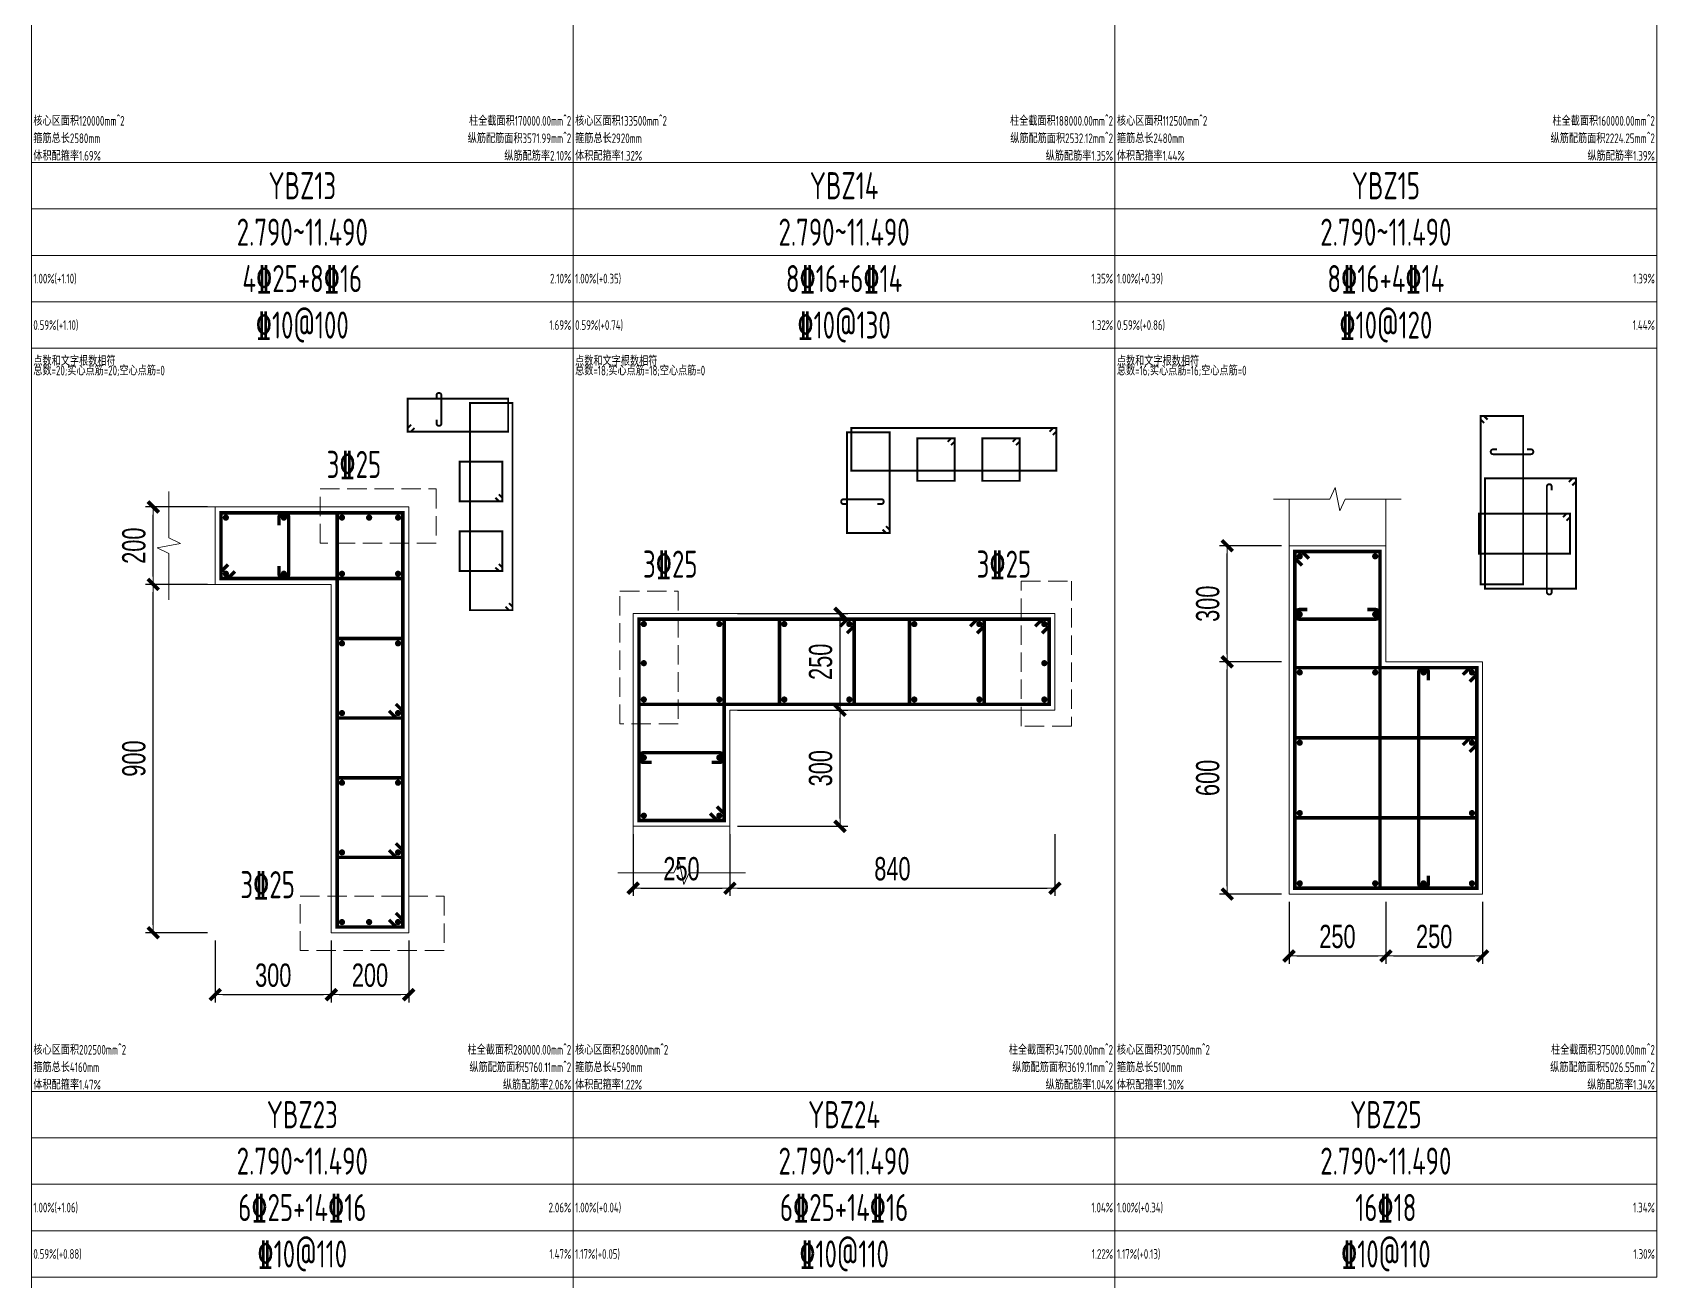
# Model space of a CAD drawing. Extents: x 5874492 to 7194610, y -939842 to -279257.
# Drawn here: x 6390518 to 6411489, y -712700 to -696577 of the extents above; entities that cross this region are included whole.
import ezdxf
from ezdxf.enums import TextEntityAlignment as Align

# ---------------------------------------------------------------- set-up
doc = ezdxf.new("R2010")
doc.units = 0
doc.header["$LTSCALE"] = 1000
doc.linetypes.add('DASH', pattern=[0.35, 0.25, -0.1])
for name, color, linetype, lineweight in [('S-墙柱-REIN', 1, 'Continuous', 20), ('S-墙柱-大样细线', 7, 'Continuous', 20), ('S-墙柱-编号', 4, 'Continuous', 20), ('S-大样-DIM', 3, 'Continuous', 20), ('S-大样-REIN', 1, 'Continuous', 20), ('S-大样-实线', 2, 'Continuous', 20), ('S-板-BEAM', 4, 'DASH', 20), ('S-通用-TAB', 7, 'Continuous', 20)]:
    doc.layers.add(name, color=color, linetype=linetype, lineweight=lineweight)
doc.layers.add('z-计算配筋', color=7, linetype='Continuous')
doc.layers.add('配箍校核', color=34, linetype='Continuous', plot=False)
doc.styles.add('BW_Dim', font='Bweng.shx', dxfattribs={"width": 0.7, "bigfont": 'hztxt.shx'})
doc.styles.add('BW_Rein', font='tssdeng.shx', dxfattribs={"width": 0.7, "bigfont": 'hztxt.shx'})
doc.styles.add('TSSD_Rein', font='tssdeng.shx', dxfattribs={"width": 0.7, "bigfont": 'hztxt.shx'})
doc.dimstyles.new('Cyz_20_100', dxfattribs={"dimtxt": 300, "dimasz": 100, "dimexe": 100, "dimexo": 100, "dimgap": 100, "dimtad": 1, "dimdec": 0, "dimlfac": 0.2, "dimzin": 0, "dimdsep": 46, "dimtxsty": 'BW_Dim', "dimblk": '_bwk', "dimcen": 0, "dimclrt": 7, "dimadec": 0, "dimazin": 0, "dimtfac": 1, "dimtdec": 0, "dimtix": 1, "dimtmove": 2, "dimatfit": 0, "dimfxl": 0, "dimtolj": 1, "dimtzin": 0, "dimarcsym": 0})

# ---------------------------------------------------------------- blocks, each defined once
blk = doc.blocks.new('_bwk')
blk.add_line((-1, 0), (0, 0))
at = {"const_width": 0.5}
blk.add_lwpolyline([(-0.7, -0.7), (0.7, 0.7)], dxfattribs=at)
blk = doc.blocks.new('*D1468')
at = {"layer": 'Defpoints', "color": 0, "transparency": 16777216}
for p in [(6408004, -707707), (6409254, -707707), (6409254, -708507)]:
    blk.add_point(p, dxfattribs=at)
at = {"layer": 'S-大样-DIM', "color": 0, "lineweight": -2, "transparency": 16777216}
for p, q in [((6408004, -707807), (6408004, -708607)), ((6409254, -707807), (6409254, -708607)), ((6408104, -708507), (6409154, -708507))]:
    blk.add_line(p, q, dxfattribs=at)
at = {"layer": 'S-大样-DIM', "color": 0, "lineweight": -2, "transparency": 16777216, "xscale": 100, "yscale": 100, "zscale": 100, "rotation": 180}
blk.add_blockref('_bwk', (6408004, -708507), dxfattribs=at)
at = {"layer": 'S-大样-DIM', "color": 0, "lineweight": -2, "transparency": 16777216, "xscale": 100, "yscale": 100, "zscale": 100}
blk.add_blockref('_bwk', (6409254, -708507), dxfattribs=at)
at = {"layer": 'S-大样-DIM', "color": 7, "transparency": 16777216, "insert": (6408629, -708257), "char_height": 300, "attachment_point": 5, "style": 'BW_Dim'}
blk.add_mtext('\\A1;250', dxfattribs=at)
blk = doc.blocks.new('*D1469')
at = {"layer": 'Defpoints', "color": 0, "transparency": 16777216}
for p in [(6406754, -707707), (6408004, -707707), (6408004, -708507)]:
    blk.add_point(p, dxfattribs=at)
at = {"layer": 'S-大样-DIM', "color": 0, "lineweight": -2, "transparency": 16777216}
for p, q in [((6406754, -707807), (6406754, -708607)), ((6408004, -707807), (6408004, -708607)), ((6406854, -708507), (6407904, -708507))]:
    blk.add_line(p, q, dxfattribs=at)
at = {"layer": 'S-大样-DIM', "color": 0, "lineweight": -2, "transparency": 16777216, "xscale": 100, "yscale": 100, "zscale": 100, "rotation": 180}
blk.add_blockref('_bwk', (6406754, -708507), dxfattribs=at)
at = {"layer": 'S-大样-DIM', "color": 0, "lineweight": -2, "transparency": 16777216, "xscale": 100, "yscale": 100, "zscale": 100}
blk.add_blockref('_bwk', (6408004, -708507), dxfattribs=at)
at = {"layer": 'S-大样-DIM', "color": 7, "transparency": 16777216, "insert": (6407379, -708257), "char_height": 300, "attachment_point": 5, "style": 'BW_Dim'}
blk.add_mtext('\\A1;250', dxfattribs=at)
blk = doc.blocks.new('*D1470')
at = {"layer": 'Defpoints', "color": 0, "transparency": 16777216}
for p in [(6405954, -703207), (6406754, -703207), (6406754, -704707)]:
    blk.add_point(p, dxfattribs=at)
at = {"layer": 'S-大样-DIM', "color": 0, "lineweight": -2, "transparency": 16777216}
for p, q in [((6406654, -703207), (6405854, -703207)), ((6405954, -704607), (6405954, -703307)), ((6406654, -704707), (6405854, -704707))]:
    blk.add_line(p, q, dxfattribs=at)
at = {"layer": 'S-大样-DIM', "color": 0, "lineweight": -2, "transparency": 16777216, "xscale": 100, "yscale": 100, "zscale": 100}
for p, rotation in [((6405954, -703207), 90), ((6405954, -704707), 270)]:
    blk.add_blockref('_bwk', p, dxfattribs=dict(at, rotation=rotation))
at = {"layer": 'S-大样-DIM', "color": 7, "transparency": 16777216, "insert": (6405704, -703957), "char_height": 300, "attachment_point": 5, "rotation": 90, "style": 'BW_Dim'}
blk.add_mtext('\\A1;300', dxfattribs=at)
blk = doc.blocks.new('*D1471')
at = {"layer": 'Defpoints', "color": 0, "transparency": 16777216}
for p in [(6405954, -704707), (6406754, -704707), (6406754, -707707)]:
    blk.add_point(p, dxfattribs=at)
at = {"layer": 'S-大样-DIM', "color": 0, "lineweight": -2, "transparency": 16777216}
for p, q in [((6406654, -704707), (6405854, -704707)), ((6405954, -707607), (6405954, -704807)), ((6406654, -707707), (6405854, -707707))]:
    blk.add_line(p, q, dxfattribs=at)
at = {"layer": 'S-大样-DIM', "color": 0, "lineweight": -2, "transparency": 16777216, "xscale": 100, "yscale": 100, "zscale": 100}
for p, rotation in [((6405954, -704707), 90), ((6405954, -707707), 270)]:
    blk.add_blockref('_bwk', p, dxfattribs=dict(at, rotation=rotation))
at = {"layer": 'S-大样-DIM', "color": 7, "transparency": 16777216, "insert": (6405704, -706207), "char_height": 300, "attachment_point": 5, "rotation": 90, "style": 'BW_Dim'}
blk.add_mtext('\\A1;600', dxfattribs=at)
blk = doc.blocks.new('*D1472')
at = {"layer": 'Defpoints', "color": 0, "transparency": 16777216}
for p in [(6399529, -706832), (6403729, -706832), (6403729, -707632)]:
    blk.add_point(p, dxfattribs=at)
at = {"layer": 'S-大样-DIM', "color": 0, "lineweight": -2, "transparency": 16777216}
for p, q in [((6399529, -706932), (6399529, -707732)), ((6403729, -706932), (6403729, -707732)), ((6399629, -707632), (6403629, -707632))]:
    blk.add_line(p, q, dxfattribs=at)
at = {"layer": 'S-大样-DIM', "color": 0, "lineweight": -2, "transparency": 16777216, "xscale": 100, "yscale": 100, "zscale": 100, "rotation": 180}
blk.add_blockref('_bwk', (6399529, -707632), dxfattribs=at)
at = {"layer": 'S-大样-DIM', "color": 0, "lineweight": -2, "transparency": 16777216, "xscale": 100, "yscale": 100, "zscale": 100}
blk.add_blockref('_bwk', (6403729, -707632), dxfattribs=at)
at = {"layer": 'S-大样-DIM', "color": 7, "transparency": 16777216, "insert": (6401629, -707382), "char_height": 300, "attachment_point": 5, "style": 'BW_Dim'}
blk.add_mtext('\\A1;840', dxfattribs=at)
blk = doc.blocks.new('*D1473')
at = {"layer": 'Defpoints', "color": 0, "transparency": 16777216}
for p in [(6398279, -706832), (6399529, -706832), (6399529, -707632)]:
    blk.add_point(p, dxfattribs=at)
at = {"layer": 'S-大样-DIM', "color": 0, "lineweight": -2, "transparency": 16777216}
for p, q in [((6398279, -706932), (6398279, -707732)), ((6399529, -706932), (6399529, -707732)), ((6398379, -707632), (6399429, -707632))]:
    blk.add_line(p, q, dxfattribs=at)
at = {"layer": 'S-大样-DIM', "color": 0, "lineweight": -2, "transparency": 16777216, "xscale": 100, "yscale": 100, "zscale": 100, "rotation": 180}
blk.add_blockref('_bwk', (6398279, -707632), dxfattribs=at)
at = {"layer": 'S-大样-DIM', "color": 0, "lineweight": -2, "transparency": 16777216, "xscale": 100, "yscale": 100, "zscale": 100}
blk.add_blockref('_bwk', (6399529, -707632), dxfattribs=at)
at = {"layer": 'S-大样-DIM', "color": 7, "transparency": 16777216, "insert": (6398904, -707382), "char_height": 300, "attachment_point": 5, "style": 'BW_Dim'}
blk.add_mtext('\\A1;250', dxfattribs=at)
blk = doc.blocks.new('*D1474')
at = {"layer": 'Defpoints', "color": 0, "transparency": 16777216}
for p in [(6399529, -704082), (6400952, -704082), (6399529, -705332)]:
    blk.add_point(p, dxfattribs=at)
at = {"layer": 'S-大样-DIM', "color": 0, "lineweight": -2, "transparency": 16777216}
for p, q in [((6399629, -704082), (6401052, -704082)), ((6400952, -705232), (6400952, -704182)), ((6399629, -705332), (6401052, -705332))]:
    blk.add_line(p, q, dxfattribs=at)
at = {"layer": 'S-大样-DIM', "color": 0, "lineweight": -2, "transparency": 16777216, "xscale": 100, "yscale": 100, "zscale": 100}
for p, rotation in [((6400952, -704082), 90), ((6400952, -705332), 270)]:
    blk.add_blockref('_bwk', p, dxfattribs=dict(at, rotation=rotation))
at = {"layer": 'S-大样-DIM', "color": 7, "transparency": 16777216, "insert": (6400702, -704707), "char_height": 300, "attachment_point": 5, "rotation": 90, "style": 'BW_Dim'}
blk.add_mtext('\\A1;250', dxfattribs=at)
blk = doc.blocks.new('*D1475')
at = {"layer": 'Defpoints', "color": 0, "transparency": 16777216}
for p in [(6399529, -705332), (6400952, -705332), (6399529, -706832)]:
    blk.add_point(p, dxfattribs=at)
at = {"layer": 'S-大样-DIM', "color": 0, "lineweight": -2, "transparency": 16777216}
for p, q in [((6399629, -705332), (6401052, -705332)), ((6400952, -706732), (6400952, -705432)), ((6399629, -706832), (6401052, -706832))]:
    blk.add_line(p, q, dxfattribs=at)
at = {"layer": 'S-大样-DIM', "color": 0, "lineweight": -2, "transparency": 16777216, "xscale": 100, "yscale": 100, "zscale": 100}
for p, rotation in [((6400952, -705332), 90), ((6400952, -706832), 270)]:
    blk.add_blockref('_bwk', p, dxfattribs=dict(at, rotation=rotation))
at = {"layer": 'S-大样-DIM', "color": 7, "transparency": 16777216, "insert": (6400702, -706082), "char_height": 300, "attachment_point": 5, "rotation": 90, "style": 'BW_Dim'}
blk.add_mtext('\\A1;300', dxfattribs=at)
blk = doc.blocks.new('*D1476')
at = {"layer": 'Defpoints', "color": 0, "transparency": 16777216}
for p in [(6394379, -708207), (6395379, -708207), (6395379, -709007)]:
    blk.add_point(p, dxfattribs=at)
at = {"layer": 'S-大样-DIM', "color": 0, "lineweight": -2, "transparency": 16777216}
for p, q in [((6394379, -708307), (6394379, -709107)), ((6395379, -708307), (6395379, -709107)), ((6394479, -709007), (6395279, -709007))]:
    blk.add_line(p, q, dxfattribs=at)
at = {"layer": 'S-大样-DIM', "color": 0, "lineweight": -2, "transparency": 16777216, "xscale": 100, "yscale": 100, "zscale": 100, "rotation": 180}
blk.add_blockref('_bwk', (6394379, -709007), dxfattribs=at)
at = {"layer": 'S-大样-DIM', "color": 0, "lineweight": -2, "transparency": 16777216, "xscale": 100, "yscale": 100, "zscale": 100}
blk.add_blockref('_bwk', (6395379, -709007), dxfattribs=at)
at = {"layer": 'S-大样-DIM', "color": 7, "transparency": 16777216, "insert": (6394879, -708757), "char_height": 300, "attachment_point": 5, "style": 'BW_Dim'}
blk.add_mtext('\\A1;200', dxfattribs=at)
blk = doc.blocks.new('*D1477')
at = {"layer": 'Defpoints', "color": 0, "transparency": 16777216}
for p in [(6392879, -708207), (6394379, -708207), (6394379, -709007)]:
    blk.add_point(p, dxfattribs=at)
at = {"layer": 'S-大样-DIM', "color": 0, "lineweight": -2, "transparency": 16777216}
for p, q in [((6392879, -708307), (6392879, -709107)), ((6394379, -708307), (6394379, -709107)), ((6392979, -709007), (6394279, -709007))]:
    blk.add_line(p, q, dxfattribs=at)
at = {"layer": 'S-大样-DIM', "color": 0, "lineweight": -2, "transparency": 16777216, "xscale": 100, "yscale": 100, "zscale": 100, "rotation": 180}
blk.add_blockref('_bwk', (6392879, -709007), dxfattribs=at)
at = {"layer": 'S-大样-DIM', "color": 0, "lineweight": -2, "transparency": 16777216, "xscale": 100, "yscale": 100, "zscale": 100}
blk.add_blockref('_bwk', (6394379, -709007), dxfattribs=at)
at = {"layer": 'S-大样-DIM', "color": 7, "transparency": 16777216, "insert": (6393629, -708757), "char_height": 300, "attachment_point": 5, "style": 'BW_Dim'}
blk.add_mtext('\\A1;300', dxfattribs=at)
blk = doc.blocks.new('*D1478')
at = {"layer": 'Defpoints', "color": 0, "transparency": 16777216}
for p in [(6392079, -702707), (6392879, -702707), (6392879, -703707)]:
    blk.add_point(p, dxfattribs=at)
at = {"layer": 'S-大样-DIM', "color": 0, "lineweight": -2, "transparency": 16777216}
for p, q in [((6392779, -702707), (6391979, -702707)), ((6392079, -703607), (6392079, -702807)), ((6392779, -703707), (6391979, -703707))]:
    blk.add_line(p, q, dxfattribs=at)
at = {"layer": 'S-大样-DIM', "color": 0, "lineweight": -2, "transparency": 16777216, "xscale": 100, "yscale": 100, "zscale": 100}
for p, rotation in [((6392079, -702707), 90), ((6392079, -703707), 270)]:
    blk.add_blockref('_bwk', p, dxfattribs=dict(at, rotation=rotation))
at = {"layer": 'S-大样-DIM', "color": 7, "transparency": 16777216, "insert": (6391829, -703207), "char_height": 300, "attachment_point": 5, "rotation": 90, "style": 'BW_Dim'}
blk.add_mtext('\\A1;200', dxfattribs=at)
blk = doc.blocks.new('*D1479')
at = {"layer": 'Defpoints', "color": 0, "transparency": 16777216}
for p in [(6392079, -703707), (6392879, -703707), (6392879, -708207)]:
    blk.add_point(p, dxfattribs=at)
at = {"layer": 'S-大样-DIM', "color": 0, "lineweight": -2, "transparency": 16777216}
for p, q in [((6392779, -703707), (6391979, -703707)), ((6392079, -708107), (6392079, -703807)), ((6392779, -708207), (6391979, -708207))]:
    blk.add_line(p, q, dxfattribs=at)
at = {"layer": 'S-大样-DIM', "color": 0, "lineweight": -2, "transparency": 16777216, "xscale": 100, "yscale": 100, "zscale": 100}
for p, rotation in [((6392079, -703707), 90), ((6392079, -708207), 270)]:
    blk.add_blockref('_bwk', p, dxfattribs=dict(at, rotation=rotation))
at = {"layer": 'S-大样-DIM', "color": 7, "transparency": 16777216, "insert": (6391829, -705957), "char_height": 300, "attachment_point": 5, "rotation": 90, "style": 'BW_Dim'}
blk.add_mtext('\\A1;900', dxfattribs=at)

msp = doc.modelspace()

# ---------------------------------------------------------------- linework, layer by layer
at = {"layer": 'S-墙柱-REIN', "const_width": 40}
for points in [[(6392996.8, -702844.4, 1), (6393036.8, -702844.4, 1)], [(6393746.8, -702844.4, 1), (6393786.8, -702844.4, 1)], [(6394496.8, -702844.4, 1), (6394536.8, -702844.4, 1)], [(6394847.8, -702844.4, 1), (6394887.8, -702844.4, 1)], [(6395221.8, -702844.4, 1), (6395261.8, -702844.4, 1)], [(6406871.8, -703344.4, 1), (6406911.8, -703344.4, 1)], [(6407846.8, -703344.4, 1), (6407886.8, -703344.4, 1)], [(6392996.8, -703569.4, 1), (6393036.8, -703569.4, 1)], [(6393746.8, -703569.4, 1), (6393786.8, -703569.4, 1)], [(6394496.8, -703569.4, 1), (6394536.8, -703569.4, 1)], [(6395221.8, -703569.4, 1), (6395261.8, -703569.4, 1)], [(6398396.8, -704219.4, 1), (6398436.8, -704219.4, 1)], [(6399371.8, -704219.4, 1), (6399411.8, -704219.4, 1)], [(6400211.8, -704219.4, 1), (6400251.8, -704219.4, 1)], [(6401051.8, -704219.4, 1), (6401091.8, -704219.4, 1)], [(6401891.8, -704219.4, 1), (6401931.8, -704219.4, 1)], [(6402731.8, -704219.4, 1), (6402771.8, -704219.4, 1)], [(6403571.8, -704219.4, 1), (6403611.8, -704219.4, 1)], [(6406871.8, -704094.4, 1), (6406911.8, -704094.4, 1)], [(6407846.8, -704094.4, 1), (6407886.8, -704094.4, 1)], [(6394496.8, -704469.4, 1), (6394536.8, -704469.4, 1)], [(6395221.8, -704469.4, 1), (6395261.8, -704469.4, 1)], [(6398396.8, -704724.8, 1), (6398436.8, -704724.8, 1)], [(6403571.8, -704724.8, 1), (6403611.8, -704724.8, 1)], [(6406871.8, -704844.4, 1), (6406911.8, -704844.4, 1)], [(6407846.8, -704844.4, 1), (6407886.8, -704844.4, 1)], [(6408471.8, -704844.4, 1), (6408511.8, -704844.4, 1)], [(6409096.8, -704844.4, 1), (6409136.8, -704844.4, 1)], [(6398396.8, -705194.4, 1), (6398436.8, -705194.4, 1)], [(6399371.8, -705194.4, 1), (6399411.8, -705194.4, 1)], [(6400211.8, -705194.4, 1), (6400251.8, -705194.4, 1)], [(6401051.8, -705194.4, 1), (6401091.8, -705194.4, 1)], [(6401891.8, -705194.4, 1), (6401931.8, -705194.4, 1)], [(6402731.8, -705194.4, 1), (6402771.8, -705194.4, 1)], [(6403571.8, -705194.4, 1), (6403611.8, -705194.4, 1)], [(6394496.8, -705369.4, 1), (6394536.8, -705369.4, 1)], [(6395221.8, -705369.4, 1), (6395261.8, -705369.4, 1)], [(6406871.8, -705752.7, 1), (6406911.8, -705752.7, 1)], [(6409096.8, -705752.7, 1), (6409136.8, -705752.7, 1)], [(6398396.8, -705944.4, 1), (6398436.8, -705944.4, 1)], [(6399371.8, -705944.4, 1), (6399411.8, -705944.4, 1)], [(6394496.8, -706269.4, 1), (6394536.8, -706269.4, 1)], [(6395221.8, -706269.4, 1), (6395261.8, -706269.4, 1)], [(6398396.8, -706694.4, 1), (6398436.8, -706694.4, 1)], [(6399371.8, -706694.4, 1), (6399411.8, -706694.4, 1)], [(6406871.8, -706661.1, 1), (6406911.8, -706661.1, 1)], [(6409096.8, -706661.1, 1), (6409136.8, -706661.1, 1)], [(6394496.8, -707169.4, 1), (6394536.8, -707169.4, 1)], [(6395221.8, -707169.4, 1), (6395261.8, -707169.4, 1)], [(6406871.8, -707569.4, 1), (6406911.8, -707569.4, 1)], [(6407846.8, -707569.4, 1), (6407886.8, -707569.4, 1)], [(6408471.8, -707569.4, 1), (6408511.8, -707569.4, 1)], [(6409096.8, -707569.4, 1), (6409136.8, -707569.4, 1)], [(6394496.8, -708069.4, 1), (6394536.8, -708069.4, 1)], [(6394847.8, -708069.4, 1), (6394887.8, -708069.4, 1)], [(6395221.8, -708069.4, 1), (6395261.8, -708069.4, 1)]]:
    msp.add_lwpolyline(points, format="xyb", close=True, dxfattribs=at)
at = {"layer": 'S-墙柱-大样细线'}
for points in [[(6394379.3, -703706.9), (6392879.3, -703706.9), (6392879.3, -702706.9), (6395379.3, -702706.9), (6395379.3, -708206.9), (6394379.3, -708206.9)], [(6408004.3, -704706.9), (6409254.3, -704706.9), (6409254.3, -707706.9), (6406754.3, -707706.9), (6406754.3, -703206.9), (6408004.3, -703206.9)], [(6399529.3, -705331.9), (6399529.3, -706831.9), (6398279.3, -706831.9), (6398279.3, -704081.9), (6403729.3, -704081.9), (6403729.3, -705331.9)]]:
    msp.add_lwpolyline(points, close=True, dxfattribs=at)
at = {"layer": 'S-大样-REIN'}
for points, const_width in [([(6395739.3, -701315), (6395739.3, -701265, -1), (6395801.8, -701265), (6395801.8, -701627.5, -1), (6395739.3, -701627.5), (6395739.3, -701577.5)], 25), ([(6409828.2, -701962.9), (6409878.2, -701962.9, -1), (6409878.2, -702025.4), (6409390.7, -702025.4, -1), (6409390.7, -701962.9), (6409440.7, -701962.9)], 25), ([(6410147, -703756.7), (6410147, -703806.7, -1), (6410084.5, -703806.7), (6410084.5, -702444.2, -1), (6410147, -702444.2), (6410147, -702494.2)], 25), ([(6401048, -702669.4), (6400998, -702669.4, -1), (6400998, -702606.9), (6401485.5, -702606.9, -1), (6401485.5, -702669.4), (6401435.5, -702669.4)], 25), ([(6393704.3, -702944.4), (6393704.3, -702844.4, -1), (6393829.3, -702844.4), (6393829.3, -703569.4, -1), (6393704.3, -703569.4), (6393704.3, -703469.4)], 45), ([(6407766.8, -704031.9), (6407866.8, -704031.9, -1), (6407866.8, -704156.9), (6406891.8, -704156.9, -1), (6406891.8, -704031.9), (6406991.8, -704031.9)], 45), ([(6408554.3, -707469.4), (6408554.3, -707569.4, -1), (6408429.3, -707569.4), (6408429.3, -704844.4, -1), (6408554.3, -704844.4), (6408554.3, -704944.4)], 45), ([(6398516.8, -706006.9), (6398416.8, -706006.9, -1), (6398416.8, -705881.9), (6399391.8, -705881.9, -1), (6399391.8, -706006.9), (6399291.8, -706006.9)], 45)]:
    msp.add_lwpolyline(points, format="xyb", dxfattribs=dict(at, const_width=const_width))
at = {"layer": 'S-大样-REIN', "color": 1}
for points, const_width in [([(6395410.3, -701643.6), (6395364.3, -701689.6), (6395364.3, -701733.7), (6396664.3, -701733.7), (6396664.3, -701308.7), (6395364.3, -701308.7), (6395364.3, -701733.7), (6395408.5, -701733.7), (6395454.5, -701687.8)], 25), ([(6396630.4, -703994), (6396676.4, -704040), (6396720.5, -704040), (6396720.5, -701365), (6396170.5, -701365), (6396170.5, -704040), (6396720.5, -704040), (6396720.5, -703995.8), (6396674.6, -703949.8)], 25), ([(6403702, -701778.3), (6403748, -701732.3), (6403748, -701688.1), (6401098, -701688.1), (6401098, -702238.1), (6403748, -702238.1), (6403748, -701688.1), (6403703.8, -701688.1), (6403657.9, -701734.1)], 25), ([(6409318.4, -701577.7), (6409272.4, -701531.7), (6409228.2, -701531.7), (6409228.2, -703706.7), (6409778.2, -703706.7), (6409778.2, -701531.7), (6409228.2, -701531.7), (6409228.2, -701575.9), (6409274.2, -701621.8)], 25), ([(6401501.6, -702998.4), (6401547.6, -703044.4), (6401591.8, -703044.4), (6401591.8, -701744.4), (6401041.8, -701744.4), (6401041.8, -703044.4), (6401591.8, -703044.4), (6401591.8, -703000.2), (6401545.8, -702954.2)], 25), ([(6410413.5, -702428.1), (6410459.5, -702382.1), (6410459.5, -702337.9), (6409284.5, -702337.9), (6409284.5, -703762.9), (6410459.5, -703762.9), (6410459.5, -702337.9), (6410415.3, -702337.9), (6410369.3, -702383.9)], 25), ([(6393046.2, -703451.6), (6392954.3, -703543.5), (6392954.3, -703631.9), (6395304.3, -703631.9), (6395304.3, -702781.9), (6392954.3, -702781.9), (6392954.3, -703631.9), (6393042.6, -703631.9), (6393134.6, -703540)], 45), ([(6395123.9, -708040), (6395215.9, -708131.9), (6395304.3, -708131.9), (6395304.3, -702781.9), (6394454.3, -702781.9), (6394454.3, -708131.9), (6395304.3, -708131.9), (6395304.3, -708043.5), (6395212.3, -707951.6)], 45), ([(6407009.6, -703373.8), (6406917.6, -703281.9), (6406829.3, -703281.9), (6406829.3, -707631.9), (6407929.3, -707631.9), (6407929.3, -703281.9), (6406829.3, -703281.9), (6406829.3, -703370.3), (6406921.2, -703462.2)], 45), ([(6399273.9, -706665), (6399365.9, -706756.9), (6399454.3, -706756.9), (6399454.3, -704156.9), (6398354.3, -704156.9), (6398354.3, -706756.9), (6399454.3, -706756.9), (6399454.3, -706668.5), (6399362.3, -706576.6)], 45), ([(6403562.3, -704337.2), (6403654.3, -704245.3), (6403654.3, -704156.9), (6398354.3, -704156.9), (6398354.3, -705256.9), (6403654.3, -705256.9), (6403654.3, -704156.9), (6403565.9, -704156.9), (6403473.9, -704248.8)], 45), ([(6409087.3, -704962.2), (6409179.3, -704870.3), (6409179.3, -704781.9), (6406829.3, -704781.9), (6406829.3, -707631.9), (6409179.3, -707631.9), (6409179.3, -704781.9), (6409090.9, -704781.9), (6408998.9, -704873.8)], 45)]:
    msp.add_lwpolyline(points, dxfattribs=dict(at, const_width=const_width))
at = {"layer": 'S-大样-REIN'}
for points, const_width in [([(6402341.6, -701865.4), (6402387.6, -701819.4), (6402431.8, -701819.4), (6402431.8, -702369.4), (6401949.3, -702369.4), (6401949.3, -701819.4), (6402431.8, -701819.4), (6402431.8, -701863.6), (6402385.8, -701909.6)], 25), ([(6403181.6, -701865.4), (6403227.6, -701819.4), (6403271.8, -701819.4), (6403271.8, -702369.4), (6402789.3, -702369.4), (6402789.3, -701819.4), (6403271.8, -701819.4), (6403271.8, -701863.6), (6403225.8, -701909.6)], 25), ([(6396543.3, -702543.6), (6396589.3, -702589.6), (6396589.3, -702633.7), (6396039.3, -702633.7), (6396039.3, -702121.2), (6396589.3, -702121.2), (6396589.3, -702633.7), (6396545.1, -702633.7), (6396499.1, -702587.8)], 25), ([(6410338.5, -702882.3), (6410384.5, -702836.3), (6410384.5, -702792.1), (6409209.5, -702792.1), (6409209.5, -703308.8), (6410384.5, -703308.8), (6410384.5, -702792.1), (6410340.3, -702792.1), (6410294.3, -702838.1)], 25), ([(6396543.3, -703443.6), (6396589.3, -703489.6), (6396589.3, -703533.7), (6396039.3, -703533.7), (6396039.3, -703021.2), (6396589.3, -703021.2), (6396589.3, -703533.7), (6396545.1, -703533.7), (6396499.1, -703487.8)], 25), ([(6400953.9, -704248.8), (6401045.9, -704156.9), (6401134.3, -704156.9), (6401134.3, -705256.9), (6400169.3, -705256.9), (6400169.3, -704156.9), (6401134.3, -704156.9), (6401134.3, -704245.3), (6401042.3, -704337.2)], 45), ([(6402633.9, -704248.8), (6402725.9, -704156.9), (6402814.3, -704156.9), (6402814.3, -705256.9), (6401849.3, -705256.9), (6401849.3, -704156.9), (6402814.3, -704156.9), (6402814.3, -704245.3), (6402722.3, -704337.2)], 45), ([(6395212.3, -705251.6), (6395304.3, -705343.5), (6395304.3, -705431.9), (6394454.3, -705431.9), (6394454.3, -704406.9), (6395304.3, -704406.9), (6395304.3, -705431.9), (6395215.9, -705431.9), (6395123.9, -705340)], 45), ([(6409087.3, -705870.5), (6409179.3, -705778.6), (6409179.3, -705690.2), (6406829.3, -705690.2), (6406829.3, -706723.6), (6409179.3, -706723.6), (6409179.3, -705690.2), (6409090.9, -705690.2), (6408998.9, -705782.2)], 45), ([(6395212.3, -707051.6), (6395304.3, -707143.5), (6395304.3, -707231.9), (6394454.3, -707231.9), (6394454.3, -706206.9), (6395304.3, -706206.9), (6395304.3, -707231.9), (6395215.9, -707231.9), (6395123.9, -707140)], 45)]:
    msp.add_lwpolyline(points, dxfattribs=dict(at, const_width=const_width))
at = {"layer": 'S-大样-实线'}
for points in [[(6392279.3, -703906.9), (6392279.3, -703306.9), (6392129.3, -703236.9), (6392429.3, -703176.9), (6392279.3, -703106.9), (6392279.3, -702506.9)], [(6406554.3, -702606.9), (6407279.3, -702606.9), (6407349.3, -702456.9), (6407409.3, -702756.9), (6407479.3, -702606.9), (6408204.3, -702606.9)], [(6392879.3, -702706.9), (6392279.3, -702706.9)], [(6406754.3, -703206.9), (6406754.3, -702606.9)], [(6408004.3, -703206.9), (6408004.3, -702606.9)], [(6392879.3, -703706.9), (6392279.3, -703706.9)], [(6398279.3, -706831.9), (6398279.3, -707431.9)], [(6399529.3, -706831.9), (6399529.3, -707431.9)], [(6398079.3, -707431.9), (6398804.3, -707431.9), (6398874.3, -707281.9), (6398934.3, -707581.9), (6399004.3, -707431.9), (6399729.3, -707431.9)]]:
    msp.add_lwpolyline(points, dxfattribs=at)
at = {"layer": 'S-板-BEAM'}
for points in [[(6394236.2, -702474.6), (6395736.2, -702474.6), (6395736.2, -703174.6), (6394236.2, -703174.6)], [(6403291.7, -703665.9), (6403941.7, -703665.9), (6403941.7, -705537.4), (6403291.7, -705537.4)], [(6398109.2, -703792.9), (6398859.2, -703792.9), (6398859.2, -705509.4), (6398109.2, -705509.4)], [(6393978.2, -707735.9), (6395836.2, -707735.9), (6395836.2, -708435.9), (6393978.2, -708435.9)]]:
    msp.add_lwpolyline(points, close=True, dxfattribs=at)
at = {"layer": 'S-通用-TAB'}
for points in [[(6390504.3, -700656.9), (6390504.3, -688656.9), (6397504.3, -688656.9), (6397504.3, -700656.9), (6390504.3, -700656.9), (6390504.3, -698256.9), (6397504.3, -698256.9), (6397504.3, -698856.9), (6390504.3, -698856.9), (6390504.3, -699456.9), (6397504.3, -699456.9), (6397504.3, -700056.9), (6390504.3, -700056.9), (6390504.3, -700656.9)], [(6397504.3, -700656.9), (6397504.3, -688656.9), (6404504.3, -688656.9), (6404504.3, -700656.9), (6397504.3, -700656.9), (6397504.3, -698256.9), (6404504.3, -698256.9), (6404504.3, -698856.9), (6397504.3, -698856.9), (6397504.3, -699456.9), (6404504.3, -699456.9), (6404504.3, -700056.9), (6397504.3, -700056.9), (6397504.3, -700656.9)], [(6404504.3, -700656.9), (6404504.3, -688656.9), (6411504.3, -688656.9), (6411504.3, -700656.9), (6404504.3, -700656.9), (6404504.3, -698256.9), (6411504.3, -698256.9), (6411504.3, -698856.9), (6404504.3, -698856.9), (6404504.3, -699456.9), (6411504.3, -699456.9), (6411504.3, -700056.9), (6404504.3, -700056.9), (6404504.3, -700656.9)], [(6390504.3, -712656.9), (6390504.3, -700656.9), (6397504.3, -700656.9), (6397504.3, -712656.9), (6390504.3, -712656.9), (6390504.3, -710256.9), (6397504.3, -710256.9), (6397504.3, -710856.9), (6390504.3, -710856.9), (6390504.3, -711456.9), (6397504.3, -711456.9), (6397504.3, -712056.9), (6390504.3, -712056.9), (6390504.3, -712656.9)], [(6397504.3, -712656.9), (6397504.3, -700656.9), (6404504.3, -700656.9), (6404504.3, -712656.9), (6397504.3, -712656.9), (6397504.3, -710256.9), (6404504.3, -710256.9), (6404504.3, -710856.9), (6397504.3, -710856.9), (6397504.3, -711456.9), (6404504.3, -711456.9), (6404504.3, -712056.9), (6397504.3, -712056.9), (6397504.3, -712656.9)], [(6404504.3, -712656.9), (6404504.3, -700656.9), (6411504.3, -700656.9), (6411504.3, -712656.9), (6404504.3, -712656.9), (6404504.3, -710256.9), (6411504.3, -710256.9), (6411504.3, -710856.9), (6404504.3, -710856.9), (6404504.3, -711456.9), (6411504.3, -711456.9), (6411504.3, -712056.9), (6404504.3, -712056.9), (6404504.3, -712656.9)], [(6390504.3, -724656.9), (6390504.3, -712656.9), (6397504.3, -712656.9), (6397504.3, -724656.9), (6390504.3, -724656.9), (6390504.3, -722256.9), (6397504.3, -722256.9), (6397504.3, -722856.9), (6390504.3, -722856.9), (6390504.3, -723456.9), (6397504.3, -723456.9), (6397504.3, -724056.9), (6390504.3, -724056.9), (6390504.3, -724656.9)], [(6397504.3, -724656.9), (6397504.3, -712656.9), (6404504.3, -712656.9), (6404504.3, -724656.9), (6397504.3, -724656.9), (6397504.3, -722256.9), (6404504.3, -722256.9), (6404504.3, -722856.9), (6397504.3, -722856.9), (6397504.3, -723456.9), (6404504.3, -723456.9), (6404504.3, -724056.9), (6397504.3, -724056.9), (6397504.3, -724656.9)]]:
    msp.add_lwpolyline(points, dxfattribs=at)

# ---------------------------------------------------------------- texts
at = {"layer": 'S-墙柱-编号', "color": 8, "style": 'TSSD_Rein', "width": 0.7}
for s, p in [('YBZ13', (6394004.3, -698556.9)), ('YBZ15', (6408004.3, -698556.9))]:
    msp.add_text(s, height=350, dxfattribs=at).set_placement(p, align=Align.MIDDLE_CENTER)
at = {"layer": 'S-墙柱-编号', "style": 'TSSD_Rein', "width": 0.7}
for s, p in [('YBZ14', (6401004.3, -698556.9)), ('2.790~11.490', (6394004.3, -699156.9)), ('2.790~11.490', (6401004.3, -699156.9)), ('2.790~11.490', (6408004.3, -699156.9)), ('4\x8425+8\x8416', (6394004.3, -699756.9)), ('\x8410@100', (6394004.3, -700356.9)), ('YBZ23', (6394004.3, -710556.9)), ('YBZ24', (6401004.3, -710556.9)), ('YBZ25', (6408004.3, -710556.9)), ('2.790~11.490', (6394004.3, -711156.9)), ('2.790~11.490', (6401004.3, -711156.9)), ('2.790~11.490', (6408004.3, -711156.9))]:
    msp.add_text(s, height=350, dxfattribs=at).set_placement(p, align=Align.MIDDLE_CENTER)
at = {"layer": 'z-计算配筋', "style": 'BW_Rein', "width": 0.7}
for s, p in [('8\x8416+6\x8414', (6401004.3, -699756.9)), ('8\x8416+4\x8414', (6408004.3, -699756.9)), ('\x8410@130', (6401004.3, -700356.9)), ('\x8410@120', (6408004.3, -700356.9)), ('3\x8425', (6394671.4, -702157.6)), ('3\x8425', (6398758.7, -703445.4)), ('3\x8425', (6403069.2, -703445.4)), ('3\x8425', (6393556.7, -707585.9)), ('6\x8425+14\x8416', (6394004.3, -711756.9)), ('6\x8425+14\x8416', (6401004.3, -711756.9)), ('16\x8418', (6408004.3, -711756.9)), ('\x8410@110', (6394004.3, -712356.9)), ('\x8410@110', (6401004.3, -712356.9)), ('\x8410@110', (6408004.3, -712356.9))]:
    msp.add_text(s, height=350, dxfattribs=at).set_placement(p, align=Align.MIDDLE_CENTER)
at = {"layer": '配箍校核', "style": 'BW_Rein', "width": 0.7}
for s, p in [('核心区面积120000mm^ 2', (6390529.3, -697781.9)), ('核心区面积133500mm^ 2', (6397529.3, -697781.9)), ('核心区面积112500mm^ 2', (6404529.3, -697781.9)), ('箍筋总长2580mm', (6390529.3, -698006.9)), ('箍筋总长2920mm', (6397529.3, -698006.9)), ('箍筋总长2480mm', (6404529.3, -698006.9)), ('体积配箍率1.69%', (6390529.3, -698231.9)), ('体积配箍率1.32%', (6397529.3, -698231.9)), ('体积配箍率1.44%', (6404529.3, -698231.9)), ('点数和文字根数相符', (6390529.3, -700881.9)), ('点数和文字根数相符', (6397529.3, -700881.9)), ('点数和文字根数相符', (6404529.3, -700881.9)), ('总数=20;实心点筋=20;空心点筋=0', (6390529.3, -701006.9)), ('总数=18;实心点筋=18;空心点筋=0', (6397529.3, -701006.9)), ('总数=16;实心点筋=16;空心点筋=0', (6404529.3, -701006.9)), ('核心区面积202500mm^ 2', (6390529.3, -709781.9)), ('核心区面积268000mm^ 2', (6397529.3, -709781.9)), ('核心区面积307500mm^ 2', (6404529.3, -709781.9)), ('箍筋总长4160mm', (6390529.3, -710006.9)), ('箍筋总长4590mm', (6397529.3, -710006.9)), ('箍筋总长5100mm', (6404529.3, -710006.9)), ('体积配箍率1.47%', (6390529.3, -710231.9)), ('体积配箍率1.22%', (6397529.3, -710231.9)), ('体积配箍率1.30%', (6404529.3, -710231.9))]:
    msp.add_text(s, height=125, dxfattribs=at).set_placement(p)
for s, p in [('柱全截面积170000.00mm^ 2', (6397479.3, -697781.9)), ('柱全截面积188000.00mm^ 2', (6404479.3, -697781.9)), ('柱全截面积160000.00mm^ 2', (6411479.3, -697781.9)), ('纵筋配筋面积3571.99mm^ 2', (6397479.3, -698006.9)), ('纵筋配筋面积2532.12mm^ 2', (6404479.3, -698006.9)), ('纵筋配筋面积2224.25mm^ 2', (6411479.3, -698006.9)), ('纵筋配筋率2.10%', (6397479.3, -698231.9)), ('纵筋配筋率1.35%', (6404479.3, -698231.9)), ('纵筋配筋率1.39%', (6411479.3, -698231.9)), ('柱全截面积280000.00mm^ 2', (6397479.3, -709781.9)), ('柱全截面积347500.00mm^ 2', (6404479.3, -709781.9)), ('柱全截面积375000.00mm^ 2', (6411479.3, -709781.9)), ('纵筋配筋面积5760.11mm^ 2', (6397479.3, -710006.9)), ('纵筋配筋面积3619.11mm^ 2', (6404479.3, -710006.9)), ('纵筋配筋面积5026.55mm^ 2', (6411479.3, -710006.9)), ('纵筋配筋率2.06%', (6397479.3, -710231.9)), ('纵筋配筋率1.04%', (6404479.3, -710231.9)), ('纵筋配筋率1.34%', (6411479.3, -710231.9))]:
    msp.add_text(s, height=125, dxfattribs=at).set_placement(p, align=Align.RIGHT)
for s, p in [('1.00%(+1.10)', (6390529.3, -699756.9)), ('1.00%(+0.35)', (6397529.3, -699756.9)), ('1.00%(+0.39)', (6404529.3, -699756.9)), ('0.59%(+1.10)', (6390529.3, -700356.9)), ('0.59%(+0.74)', (6397529.3, -700356.9)), ('0.59%(+0.86)', (6404529.3, -700356.9)), ('1.00%(+1.06)', (6390529.3, -711756.9)), ('1.00%(+0.04)', (6397529.3, -711756.9)), ('1.00%(+0.34)', (6404529.3, -711756.9)), ('0.59%(+0.88)', (6390529.3, -712356.9)), ('1.17%(+0.05)', (6397529.3, -712356.9)), ('1.17%(+0.13)', (6404529.3, -712356.9))]:
    msp.add_text(s, height=125, dxfattribs=at).set_placement(p, align=Align.MIDDLE_LEFT)
for s, p in [('2.10%', (6397479.3, -699756.9)), ('1.35%', (6404479.3, -699756.9)), ('1.39%', (6411479.3, -699756.9)), ('1.69%', (6397479.3, -700356.9)), ('1.32%', (6404479.3, -700356.9)), ('1.44%', (6411479.3, -700356.9)), ('2.06%', (6397479.3, -711756.9)), ('1.04%', (6404479.3, -711756.9)), ('1.34%', (6411479.3, -711756.9)), ('1.47%', (6397479.3, -712356.9)), ('1.22%', (6404479.3, -712356.9)), ('1.30%', (6411479.3, -712356.9))]:
    msp.add_text(s, height=125, dxfattribs=at).set_placement(p, align=Align.MIDDLE_RIGHT)

# ---------------------------------------------------------------- dimensions: what is measured, and where the dimension line sits
at = {"layer": 'S-大样-DIM'}
for base, p1, p2, picture, middle in [((6392079.3, -702706.9), (6392879.3, -703706.9), (6392879.3, -702706.9), '*D1478', (6391829.3, -703206.9)), ((6405954.3, -703206.9), (6406754.3, -704706.9), (6406754.3, -703206.9), '*D1470', (6405704.3, -703956.9)), ((6392079.3, -703706.9), (6392879.3, -708206.9), (6392879.3, -703706.9), '*D1479', (6391829.3, -705956.9)), ((6400952.3, -704081.9), (6399529.3, -705331.9), (6399529.3, -704081.9), '*D1474', (6400702.3, -704706.9)), ((6405954.3, -704706.9), (6406754.3, -707706.9), (6406754.3, -704706.9), '*D1471', (6405704.3, -706206.9)), ((6400952.3, -705331.9), (6399529.3, -706831.9), (6399529.3, -705331.9), '*D1475', (6400702.3, -706081.9))]:
    dim = msp.add_linear_dim(base=base, p1=p1, p2=p2, angle=90, dimstyle='Cyz_20_100', dxfattribs=at)
    dim.commit()
    dim.dimension.update_dxf_attribs({"geometry": picture, "text_midpoint": middle})
for base, p1, p2, picture, middle in [((6399529.3, -707631.9), (6398279.3, -706831.9), (6399529.3, -706831.9), '*D1473', (6398904.3, -707381.9)), ((6403729.3, -707631.9), (6399529.3, -706831.9), (6403729.3, -706831.9), '*D1472', (6401629.3, -707381.9)), ((6408004.3, -708506.9), (6406754.3, -707706.9), (6408004.3, -707706.9), '*D1469', (6407379.3, -708256.9)), ((6409254.3, -708506.9), (6408004.3, -707706.9), (6409254.3, -707706.9), '*D1468', (6408629.3, -708256.9)), ((6394379.3, -709006.9), (6392879.3, -708206.9), (6394379.3, -708206.9), '*D1477', (6393629.3, -708756.9)), ((6395379.3, -709006.9), (6394379.3, -708206.9), (6395379.3, -708206.9), '*D1476', (6394879.3, -708756.9))]:
    dim = msp.add_linear_dim(base=base, p1=p1, p2=p2, dimstyle='Cyz_20_100', dxfattribs=at)
    dim.commit()
    dim.dimension.update_dxf_attribs({"geometry": picture, "text_midpoint": middle})

doc.saveas('drawing.dxf')
